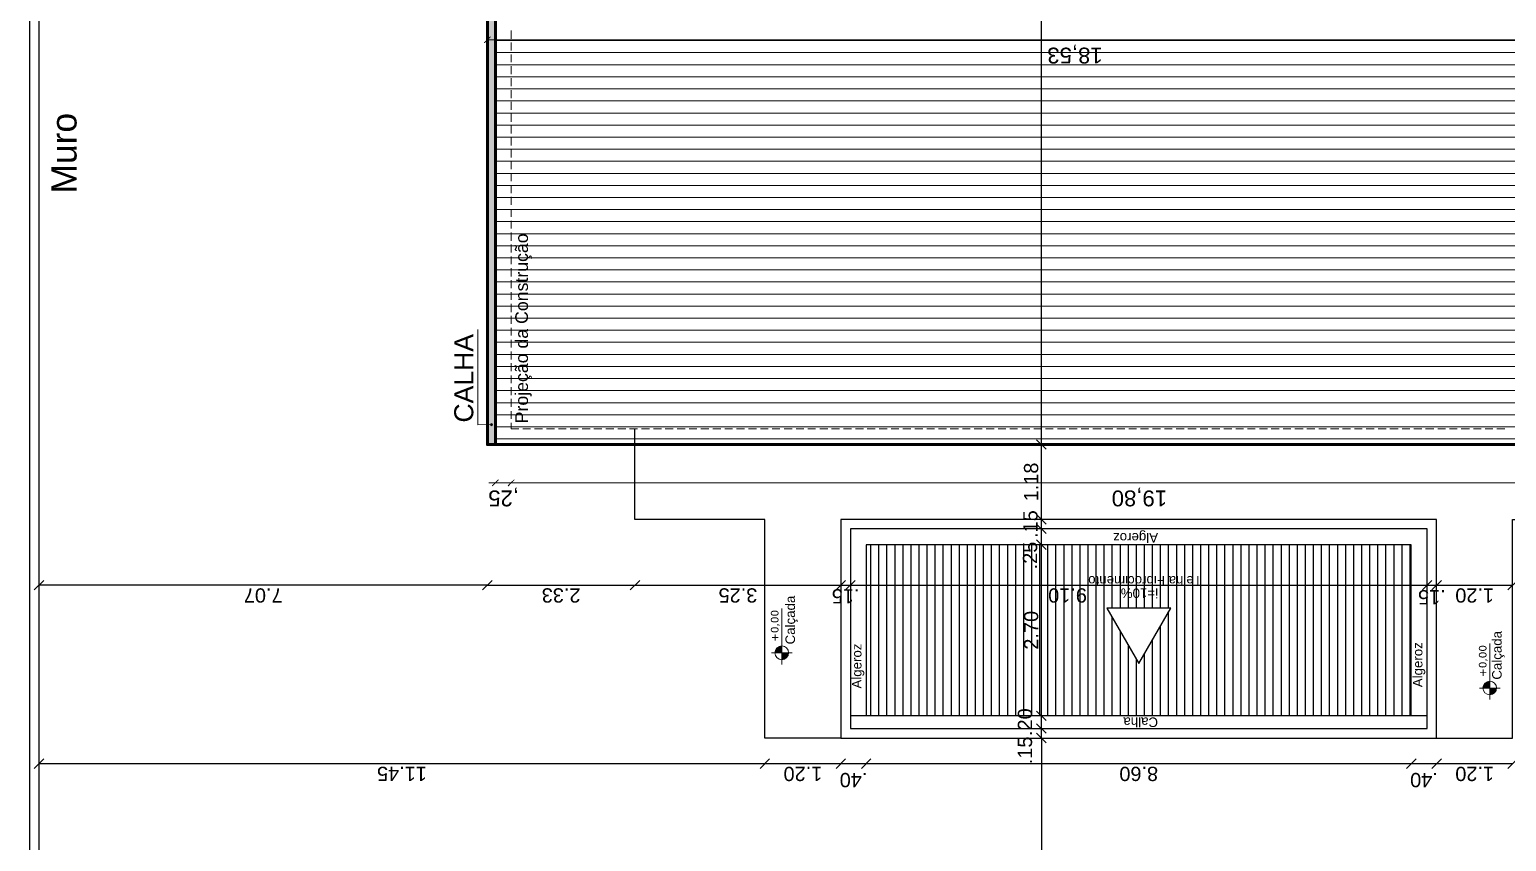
# Model space of a CAD drawing. Extents: x 3377 to 3790, y 1673 to 1846.
# Drawn here: x 3507.81 to 3531.12, y 1797.91 to 1810.72 of the extents above; entities that cross this region are included whole.
import ezdxf

# ---------------------------------------------------------------- set-up
doc = ezdxf.new("R2010")
doc.units = 0
doc.header["$LTSCALE"] = 2
doc.header["$PDMODE"] = 32
doc.layers.add('. TEXTO', color=7, linetype='Continuous', lineweight=0)
for name, color, linetype in [('A-PARED', 4, 'Continuous'), ('F-VT-GREIDE', 6, 'Continuous'), ('LCL - COTAS', 30, 'Continuous'), ('PDF11_Text', 7, 'Continuous'), ('PDF11_Texto', 7, 'Continuous'), ('PDF5_0', 7, 'Continuous'), ('PDF5_13-CORTE', 7, 'Continuous'), ('PDF5_A-PROJEÇÃO', 7, 'Continuous'), ('PDF5_COTAS', 7, 'Continuous'), ('PDF5_Text', 7, 'Continuous'), ('PDF6_I-DETALHES', 7, 'Continuous'), ('PDF6_Text', 7, 'Continuous'), ('PROIEZIONI_finissime', 251, 'Continuous')]:
    doc.layers.add(name, color=color, linetype=linetype)
doc.layers.add('PDF5_19-COBERTA', color=7, linetype='Continuous', true_color=0xb8b8b8)
doc.styles.add('75_R80', font='arial.ttf', dxfattribs={"height": 0.15})
doc.styles.add('Annotative', font='arial.ttf')
doc.styles.add('PDF Arial', font='arial.ttf')
doc.styles.add('PDF Verdana', font='verdana.ttf')
doc.styles.add('ROMANS', font='arial.ttf')
doc.dimstyles.new('1-150', dxfattribs={"dimscale": 1.5, "dimtxt": 0.15, "dimasz": 0.1, "dimexe": 0.05, "dimexo": 0.1, "dimgap": 0.03, "dimtad": 1, "dimzin": 5, "dimdsep": 46, "dimtxsty": 'ROMANS', "dimblk": 'OBLIQUE', "dimcen": 0, "dimse1": 1, "dimse2": 1, "dimclrd": 256, "dimclre": 256, "dimclrt": 2, "dimadec": 0, "dimazin": 0, "dimtfac": 1, "dimtofl": 0, "dimtmove": 2, "dimatfit": 3, "dimldrblk": 'OBLIQUE', "dimfxl": 0.04, "dimtolj": 1, "dimtzin": 1, "dimarcsym": 0})

# ---------------------------------------------------------------- blocks, each defined once
blk = doc.blocks.new('A$Cd4cf1590')
at = {"layer": 'PDF6_I-DETALHES', "lineweight": 0}
blk.add_lwpolyline([(0.182, 0.326), (0.182, 0)], dxfattribs=at)
blk.add_lwpolyline([(0.885, 0.161), (0, 0.161)], close=True, dxfattribs=at)
blk.add_circle((0.184, 0.163), 0.108, dxfattribs=at)
at = {"layer": 'PDF6_I-DETALHES', "transparency": 33554559}
for points in [[(0.182, 0.271), (0.203, 0.267), (0.182, 0.267)], [(0.203, 0.267), (0.182, 0.267), (0.224, 0.262)], [(0.182, 0.267), (0.224, 0.262), (0.182, 0.262)], [(0.224, 0.262), (0.182, 0.262), (0.241, 0.254)], [(0.182, 0.262), (0.241, 0.254), (0.182, 0.254)], [(0.241, 0.254), (0.182, 0.254), (0.258, 0.237)], [(0.182, 0.254), (0.258, 0.237), (0.182, 0.237)], [(0.258, 0.237), (0.182, 0.237), (0.271, 0.224)], [(0.182, 0.237), (0.271, 0.224), (0.182, 0.224)], [(0.182, 0.161), (0.076, 0.161), (0.182, 0.144)], [(0.076, 0.161), (0.182, 0.144), (0.076, 0.144)], [(0.182, 0.144), (0.076, 0.144), (0.182, 0.127)], [(0.076, 0.144), (0.182, 0.127), (0.08, 0.127)], [(0.182, 0.127), (0.08, 0.127), (0.182, 0.11)], [(0.08, 0.127), (0.182, 0.11), (0.089, 0.11)], [(0.182, 0.11), (0.089, 0.11), (0.182, 0.093)], [(0.089, 0.11), (0.182, 0.093), (0.102, 0.093)], [(0.182, 0.093), (0.102, 0.093), (0.182, 0.08)], [(0.102, 0.093), (0.182, 0.08), (0.114, 0.08)], [(0.182, 0.08), (0.114, 0.08), (0.182, 0.068)], [(0.114, 0.08), (0.182, 0.068), (0.131, 0.068)], [(0.182, 0.068), (0.131, 0.068), (0.182, 0.059)], [(0.131, 0.068), (0.182, 0.059), (0.148, 0.059)], [(0.182, 0.055), (0.165, 0.055), (0.148, 0.059)], [(0.148, 0.059), (0.182, 0.059), (0.182, 0.055)], [(0.182, 0.055), (0.182, 0.055), (0.165, 0.055)], [(0.271, 0.224), (0.182, 0.224), (0.284, 0.203)], [(0.182, 0.224), (0.284, 0.203), (0.182, 0.203)], [(0.284, 0.203), (0.182, 0.203), (0.288, 0.182)], [(0.182, 0.203), (0.288, 0.182), (0.182, 0.182)], [(0.288, 0.182), (0.182, 0.182), (0.292, 0.161)], [(0.182, 0.182), (0.292, 0.161), (0.182, 0.161)]]:
    blk.add_solid(points, dxfattribs=at)
blk = doc.blocks.new('_Oblique')
at = {"color": 0, "linetype": 'ByBlock', "lineweight": -2}
blk.add_line((-0.5, -0.5), (0.5, 0.5), dxfattribs=at)
blk = doc.blocks.new('*D935')
at = {"layer": 'Defpoints', "color": 0, "transparency": 16777216}
for p in [(3387.943, 1705.473), (3385.724, 1703.144), (3387.943, 1703.144)]:
    blk.add_point(p, dxfattribs=at)
at = {"layer": 'LCL - COTAS', "lineweight": -2, "transparency": 16777216}
blk.add_line((3385.724, 1705.473), (3385.724, 1703.144), dxfattribs=at)
at = {"layer": 'LCL - COTAS', "lineweight": -2, "transparency": 16777216, "xscale": 0.15, "yscale": 0.15, "zscale": 0.15}
for p, rotation in [((3385.724, 1705.473), 90), ((3385.724, 1703.144), 270)]:
    blk.add_blockref('_Oblique', p, dxfattribs=dict(at, rotation=rotation))
at = {"layer": 'LCL - COTAS', "color": 2, "transparency": 16777216, "insert": (3385.564, 1704.309), "char_height": 0.225, "attachment_point": 5, "rotation": 90, "style": 'Annotative'}
blk.add_mtext('\\A1;2.33', dxfattribs=at)
blk = doc.blocks.new('*D936')
at = {"layer": 'Defpoints', "color": 0, "transparency": 16777216}
for p in [(3387.943, 1703.144), (3385.724, 1699.895), (3385.724, 1699.895)]:
    blk.add_point(p, dxfattribs=at)
at = {"layer": 'LCL - COTAS', "lineweight": -2, "transparency": 16777216}
blk.add_line((3385.724, 1703.144), (3385.724, 1699.895), dxfattribs=at)
at = {"layer": 'LCL - COTAS', "lineweight": -2, "transparency": 16777216, "xscale": 0.15, "yscale": 0.15, "zscale": 0.15}
for p, rotation in [((3385.724, 1703.144), 90), ((3385.724, 1699.895), 270)]:
    blk.add_blockref('_Oblique', p, dxfattribs=dict(at, rotation=rotation))
at = {"layer": 'LCL - COTAS', "color": 2, "transparency": 16777216, "insert": (3385.564, 1701.519), "char_height": 0.225, "attachment_point": 5, "rotation": 90, "style": 'Annotative'}
blk.add_mtext('\\A1;3.25', dxfattribs=at)
blk = doc.blocks.new('*D937')
at = {"layer": 'Defpoints', "color": 0, "transparency": 16777216}
for p in [(3385.724, 1699.895), (3385.724, 1699.745), (3385.724, 1699.745)]:
    blk.add_point(p, dxfattribs=at)
at = {"layer": 'LCL - COTAS', "lineweight": -2, "transparency": 16777216}
blk.add_line((3385.724, 1699.895), (3385.724, 1699.745), dxfattribs=at)
at = {"layer": 'LCL - COTAS', "lineweight": -2, "transparency": 16777216, "xscale": 0.15, "yscale": 0.15, "zscale": 0.15}
for p, rotation in [((3385.724, 1699.895), 90), ((3385.724, 1699.745), 270)]:
    blk.add_blockref('_Oblique', p, dxfattribs=dict(at, rotation=rotation))
at = {"layer": 'LCL - COTAS', "color": 2, "transparency": 16777216, "insert": (3385.55, 1699.82), "char_height": 0.225, "attachment_point": 5, "rotation": 90, "style": 'Annotative'}
blk.add_mtext('\\A1;.15', dxfattribs=at)
blk = doc.blocks.new('*D938')
at = {"layer": 'Defpoints', "color": 0, "transparency": 16777216}
for p in [(3385.724, 1699.745), (3385.724, 1690.645), (3385.724, 1690.645)]:
    blk.add_point(p, dxfattribs=at)
at = {"layer": 'LCL - COTAS', "lineweight": -2, "transparency": 16777216}
blk.add_line((3385.724, 1699.745), (3385.724, 1690.645), dxfattribs=at)
at = {"layer": 'LCL - COTAS', "lineweight": -2, "transparency": 16777216, "xscale": 0.15, "yscale": 0.15, "zscale": 0.15}
for p, rotation in [((3385.724, 1699.745), 90), ((3385.724, 1690.645), 270)]:
    blk.add_blockref('_Oblique', p, dxfattribs=dict(at, rotation=rotation))
at = {"layer": 'LCL - COTAS', "color": 2, "transparency": 16777216, "insert": (3385.564, 1696.318), "char_height": 0.225, "attachment_point": 5, "rotation": 90, "style": 'Annotative'}
blk.add_mtext('\\A1;9.10', dxfattribs=at)
blk = doc.blocks.new('*D939')
at = {"layer": 'Defpoints', "color": 0, "transparency": 16777216}
for p in [(3385.724, 1690.645), (3385.724, 1690.495), (3385.724, 1690.495)]:
    blk.add_point(p, dxfattribs=at)
at = {"layer": 'LCL - COTAS', "lineweight": -2, "transparency": 16777216}
blk.add_line((3385.724, 1690.645), (3385.724, 1690.495), dxfattribs=at)
at = {"layer": 'LCL - COTAS', "lineweight": -2, "transparency": 16777216, "xscale": 0.15, "yscale": 0.15, "zscale": 0.15}
for p, rotation in [((3385.724, 1690.645), 90), ((3385.724, 1690.495), 270)]:
    blk.add_blockref('_Oblique', p, dxfattribs=dict(at, rotation=rotation))
at = {"layer": 'LCL - COTAS', "color": 2, "transparency": 16777216, "insert": (3385.535, 1690.57), "char_height": 0.225, "attachment_point": 5, "rotation": 90, "style": 'Annotative'}
blk.add_mtext('\\A1;.15', dxfattribs=at)
blk = doc.blocks.new('*D940')
at = {"layer": 'Defpoints', "color": 0, "transparency": 16777216}
for p in [(3385.724, 1690.495), (3385.724, 1689.294), (3385.724, 1689.294)]:
    blk.add_point(p, dxfattribs=at)
at = {"layer": 'LCL - COTAS', "lineweight": -2, "transparency": 16777216}
blk.add_line((3385.724, 1690.495), (3385.724, 1689.294), dxfattribs=at)
at = {"layer": 'LCL - COTAS', "lineweight": -2, "transparency": 16777216, "xscale": 0.15, "yscale": 0.15, "zscale": 0.15}
for p, rotation in [((3385.724, 1690.495), 90), ((3385.724, 1689.294), 270)]:
    blk.add_blockref('_Oblique', p, dxfattribs=dict(at, rotation=rotation))
at = {"layer": 'LCL - COTAS', "color": 2, "transparency": 16777216, "insert": (3385.564, 1689.894), "char_height": 0.225, "attachment_point": 5, "rotation": 90, "style": 'Annotative'}
blk.add_mtext('\\A1;1.20', dxfattribs=at)
blk = doc.blocks.new('*D942')
at = {"layer": 'Defpoints', "color": 0, "transparency": 16777216}
for p in [(3382.908, 1690.494), (3383.313, 1690.494), (3383.313, 1689.294)]:
    blk.add_point(p, dxfattribs=at)
at = {"layer": 'LCL - COTAS', "lineweight": -2, "transparency": 16777216}
blk.add_line((3382.908, 1689.294), (3382.908, 1690.494), dxfattribs=at)
at = {"layer": 'LCL - COTAS', "lineweight": -2, "transparency": 16777216, "xscale": 0.15, "yscale": 0.15, "zscale": 0.15}
for p, rotation in [((3382.908, 1690.494), 90), ((3382.908, 1689.294), 270)]:
    blk.add_blockref('_Oblique', p, dxfattribs=dict(at, rotation=rotation))
at = {"layer": 'LCL - COTAS', "color": 2, "transparency": 16777216, "insert": (3382.748, 1689.894), "char_height": 0.225, "attachment_point": 5, "rotation": 90, "style": 'Annotative'}
blk.add_mtext('\\A1;1.20', dxfattribs=at)
blk = doc.blocks.new('*D943')
at = {"layer": 'Defpoints', "color": 0, "transparency": 16777216}
for p in [(3382.908, 1690.895), (3383.663, 1690.895), (3383.313, 1690.494)]:
    blk.add_point(p, dxfattribs=at)
at = {"layer": 'LCL - COTAS', "lineweight": -2, "transparency": 16777216}
blk.add_line((3382.908, 1690.494), (3382.908, 1690.895), dxfattribs=at)
at = {"layer": 'LCL - COTAS', "lineweight": -2, "transparency": 16777216, "xscale": 0.15, "yscale": 0.15, "zscale": 0.15}
for p, rotation in [((3382.908, 1690.895), 90), ((3382.908, 1690.494), 270)]:
    blk.add_blockref('_Oblique', p, dxfattribs=dict(at, rotation=rotation))
at = {"layer": 'LCL - COTAS', "color": 2, "transparency": 16777216, "insert": (3382.651, 1690.694), "char_height": 0.225, "attachment_point": 5, "rotation": 90, "style": 'Annotative'}
blk.add_mtext('\\A1;.40', dxfattribs=at)
blk = doc.blocks.new('*D944')
at = {"layer": 'Defpoints', "color": 0, "transparency": 16777216}
for p in [(3382.908, 1699.495), (3383.663, 1699.495), (3383.663, 1690.895)]:
    blk.add_point(p, dxfattribs=at)
at = {"layer": 'LCL - COTAS', "lineweight": -2, "transparency": 16777216}
blk.add_line((3382.908, 1690.895), (3382.908, 1699.495), dxfattribs=at)
at = {"layer": 'LCL - COTAS', "lineweight": -2, "transparency": 16777216, "xscale": 0.15, "yscale": 0.15, "zscale": 0.15}
for p, rotation in [((3382.908, 1699.495), 90), ((3382.908, 1690.895), 270)]:
    blk.add_blockref('_Oblique', p, dxfattribs=dict(at, rotation=rotation))
at = {"layer": 'LCL - COTAS', "color": 2, "transparency": 16777216, "insert": (3382.748, 1695.195), "char_height": 0.225, "attachment_point": 5, "rotation": 90, "style": 'Annotative'}
blk.add_mtext('\\A1;8.60', dxfattribs=at)
blk = doc.blocks.new('*D945')
at = {"layer": 'Defpoints', "color": 0, "transparency": 16777216}
for p in [(3382.908, 1699.895), (3383.671, 1699.895), (3383.663, 1699.495)]:
    blk.add_point(p, dxfattribs=at)
at = {"layer": 'LCL - COTAS', "lineweight": -2, "transparency": 16777216}
blk.add_line((3382.908, 1699.495), (3382.908, 1699.895), dxfattribs=at)
at = {"layer": 'LCL - COTAS', "lineweight": -2, "transparency": 16777216, "xscale": 0.15, "yscale": 0.15, "zscale": 0.15}
for p, rotation in [((3382.908, 1699.895), 90), ((3382.908, 1699.495), 270)]:
    blk.add_blockref('_Oblique', p, dxfattribs=dict(at, rotation=rotation))
at = {"layer": 'LCL - COTAS', "color": 2, "transparency": 16777216, "insert": (3382.651, 1699.695), "char_height": 0.225, "attachment_point": 5, "rotation": 90, "style": 'Annotative'}
blk.add_mtext('\\A1;.40', dxfattribs=at)
blk = doc.blocks.new('*D946')
at = {"layer": 'Defpoints', "color": 0, "transparency": 16777216}
for p in [(3382.908, 1701.094), (3383.313, 1701.094), (3383.671, 1699.895)]:
    blk.add_point(p, dxfattribs=at)
at = {"layer": 'LCL - COTAS', "lineweight": -2, "transparency": 16777216}
blk.add_line((3382.908, 1699.895), (3382.908, 1701.094), dxfattribs=at)
at = {"layer": 'LCL - COTAS', "lineweight": -2, "transparency": 16777216, "xscale": 0.15, "yscale": 0.15, "zscale": 0.15}
for p, rotation in [((3382.908, 1701.094), 90), ((3382.908, 1699.895), 270)]:
    blk.add_blockref('_Oblique', p, dxfattribs=dict(at, rotation=rotation))
at = {"layer": 'LCL - COTAS', "color": 2, "transparency": 16777216, "insert": (3382.748, 1700.494), "char_height": 0.225, "attachment_point": 5, "rotation": 90, "style": 'Annotative'}
blk.add_mtext('\\A1;1.20', dxfattribs=at)
blk = doc.blocks.new('*D948')
at = {"layer": 'Defpoints', "color": 0, "transparency": 16777216}
for p in [(3383.463, 1696.732), (3383.313, 1695.195), (3383.463, 1695.195)]:
    blk.add_point(p, dxfattribs=at)
at = {"layer": 'LCL - COTAS', "lineweight": -2, "transparency": 16777216}
blk.add_line((3383.313, 1696.732), (3383.463, 1696.732), dxfattribs=at)
at = {"layer": 'LCL - COTAS', "lineweight": -2, "transparency": 16777216, "xscale": 0.15, "yscale": 0.15, "zscale": 0.15, "rotation": 180}
blk.add_blockref('_Oblique', (3383.313, 1696.732), dxfattribs=at)
at = {"layer": 'LCL - COTAS', "lineweight": -2, "transparency": 16777216, "xscale": 0.15, "yscale": 0.15, "zscale": 0.15}
blk.add_blockref('_Oblique', (3383.463, 1696.732), dxfattribs=at)
at = {"layer": 'LCL - COTAS', "color": 2, "transparency": 16777216, "insert": (3383.117, 1696.989), "char_height": 0.225, "attachment_point": 5, "style": 'Annotative'}
blk.add_mtext('\\A1;.15', dxfattribs=at)
blk = doc.blocks.new('*D949')
at = {"layer": 'Defpoints', "color": 0, "transparency": 16777216}
for p in [(3383.663, 1696.732), (3383.663, 1696.732), (3383.463, 1695.195)]:
    blk.add_point(p, dxfattribs=at)
at = {"layer": 'LCL - COTAS', "lineweight": -2, "transparency": 16777216}
blk.add_line((3383.463, 1696.732), (3383.663, 1696.732), dxfattribs=at)
at = {"layer": 'LCL - COTAS', "lineweight": -2, "transparency": 16777216, "xscale": 0.15, "yscale": 0.15, "zscale": 0.15, "rotation": 180}
blk.add_blockref('_Oblique', (3383.463, 1696.732), dxfattribs=at)
at = {"layer": 'LCL - COTAS', "lineweight": -2, "transparency": 16777216, "xscale": 0.15, "yscale": 0.15, "zscale": 0.15}
blk.add_blockref('_Oblique', (3383.663, 1696.732), dxfattribs=at)
at = {"layer": 'LCL - COTAS', "color": 2, "transparency": 16777216, "insert": (3383.563, 1696.989), "char_height": 0.225, "attachment_point": 5, "style": 'Annotative'}
blk.add_mtext('\\A1;.20', dxfattribs=at)
blk = doc.blocks.new('*D950')
at = {"layer": 'Defpoints', "color": 0, "transparency": 16777216}
for p in [(3383.663, 1696.732), (3386.363, 1696.732), (3386.363, 1696.732)]:
    blk.add_point(p, dxfattribs=at)
at = {"layer": 'LCL - COTAS', "lineweight": -2, "transparency": 16777216}
blk.add_line((3383.663, 1696.732), (3386.363, 1696.732), dxfattribs=at)
at = {"layer": 'LCL - COTAS', "lineweight": -2, "transparency": 16777216, "xscale": 0.15, "yscale": 0.15, "zscale": 0.15, "rotation": 180}
blk.add_blockref('_Oblique', (3383.663, 1696.732), dxfattribs=at)
at = {"layer": 'LCL - COTAS', "lineweight": -2, "transparency": 16777216, "xscale": 0.15, "yscale": 0.15, "zscale": 0.15}
blk.add_blockref('_Oblique', (3386.363, 1696.732), dxfattribs=at)
at = {"layer": 'LCL - COTAS', "color": 2, "transparency": 16777216, "insert": (3385.013, 1696.892), "char_height": 0.225, "attachment_point": 5, "style": 'Annotative'}
blk.add_mtext('\\A1;2.70', dxfattribs=at)
blk = doc.blocks.new('*D951')
at = {"layer": 'Defpoints', "color": 0, "transparency": 16777216}
for p in [(3386.363, 1696.732), (3386.613, 1696.732), (3386.613, 1696.732)]:
    blk.add_point(p, dxfattribs=at)
at = {"layer": 'LCL - COTAS', "lineweight": -2, "transparency": 16777216}
blk.add_line((3386.363, 1696.732), (3386.613, 1696.732), dxfattribs=at)
at = {"layer": 'LCL - COTAS', "lineweight": -2, "transparency": 16777216, "xscale": 0.15, "yscale": 0.15, "zscale": 0.15, "rotation": 180}
blk.add_blockref('_Oblique', (3386.363, 1696.732), dxfattribs=at)
at = {"layer": 'LCL - COTAS', "lineweight": -2, "transparency": 16777216, "xscale": 0.15, "yscale": 0.15, "zscale": 0.15}
blk.add_blockref('_Oblique', (3386.613, 1696.732), dxfattribs=at)
at = {"layer": 'LCL - COTAS', "color": 2, "transparency": 16777216, "insert": (3386.192, 1696.909), "char_height": 0.225, "attachment_point": 5, "style": 'Annotative'}
blk.add_mtext('\\A1;.25', dxfattribs=at)
blk = doc.blocks.new('*D952')
at = {"layer": 'Defpoints', "color": 0, "transparency": 16777216}
for p in [(3386.613, 1696.732), (3386.763, 1696.732), (3386.763, 1696.732)]:
    blk.add_point(p, dxfattribs=at)
at = {"layer": 'LCL - COTAS', "lineweight": -2, "transparency": 16777216}
blk.add_line((3386.613, 1696.732), (3386.763, 1696.732), dxfattribs=at)
at = {"layer": 'LCL - COTAS', "lineweight": -2, "transparency": 16777216, "xscale": 0.15, "yscale": 0.15, "zscale": 0.15, "rotation": 180}
blk.add_blockref('_Oblique', (3386.613, 1696.732), dxfattribs=at)
at = {"layer": 'LCL - COTAS', "lineweight": -2, "transparency": 16777216, "xscale": 0.15, "yscale": 0.15, "zscale": 0.15}
blk.add_blockref('_Oblique', (3386.763, 1696.732), dxfattribs=at)
at = {"layer": 'LCL - COTAS', "color": 2, "transparency": 16777216, "insert": (3386.688, 1696.903), "char_height": 0.225, "attachment_point": 5, "style": 'Annotative'}
blk.add_mtext('\\A1;.15', dxfattribs=at)
blk = doc.blocks.new('*D953')
at = {"layer": 'Defpoints', "color": 0, "transparency": 16777216}
for p in [(3386.763, 1696.732), (3387.943, 1696.732), (3387.943, 1696.732)]:
    blk.add_point(p, dxfattribs=at)
at = {"layer": 'LCL - COTAS', "lineweight": -2, "transparency": 16777216}
blk.add_line((3386.763, 1696.732), (3387.943, 1696.732), dxfattribs=at)
at = {"layer": 'LCL - COTAS', "lineweight": -2, "transparency": 16777216, "xscale": 0.15, "yscale": 0.15, "zscale": 0.15, "rotation": 180}
blk.add_blockref('_Oblique', (3386.763, 1696.732), dxfattribs=at)
at = {"layer": 'LCL - COTAS', "lineweight": -2, "transparency": 16777216, "xscale": 0.15, "yscale": 0.15, "zscale": 0.15}
blk.add_blockref('_Oblique', (3387.943, 1696.732), dxfattribs=at)
at = {"layer": 'LCL - COTAS', "color": 2, "transparency": 16777216, "insert": (3387.353, 1696.892), "char_height": 0.225, "attachment_point": 5, "style": 'Annotative'}
blk.add_mtext('\\A1;1.18', dxfattribs=at)
blk = doc.blocks.new('*D954')
at = {"layer": 'Defpoints', "color": 0, "transparency": 16777216}
for p in [(3387.943, 1696.732), (3415.691, 1696.732), (3415.691, 1696.732)]:
    blk.add_point(p, dxfattribs=at)
at = {"layer": 'LCL - COTAS', "lineweight": -2, "transparency": 16777216}
blk.add_line((3387.943, 1696.732), (3415.691, 1696.732), dxfattribs=at)
at = {"layer": 'LCL - COTAS', "lineweight": -2, "transparency": 16777216, "xscale": 0.15, "yscale": 0.15, "zscale": 0.15, "rotation": 180}
blk.add_blockref('_Oblique', (3387.943, 1696.732), dxfattribs=at)
at = {"layer": 'LCL - COTAS', "lineweight": -2, "transparency": 16777216, "xscale": 0.15, "yscale": 0.15, "zscale": 0.15}
blk.add_blockref('_Oblique', (3415.691, 1696.732), dxfattribs=at)
at = {"layer": 'LCL - COTAS', "color": 2, "transparency": 16777216, "insert": (3401.817, 1696.892), "char_height": 0.225, "attachment_point": 5, "style": 'Annotative'}
blk.add_mtext('\\A1;27.75', dxfattribs=at)
blk = doc.blocks.new('*D963')
at = {"layer": 'Defpoints', "color": 0, "transparency": 16777216}
for p in [(3369.652, 1697.587), (3369.652, 1696.732), (3383.313, 1695.195)]:
    blk.add_point(p, dxfattribs=at)
at = {"layer": 'LCL - COTAS', "lineweight": -2, "transparency": 16777216}
blk.add_line((3383.313, 1696.732), (3369.652, 1696.732), dxfattribs=at)
at = {"layer": 'LCL - COTAS', "lineweight": -2, "transparency": 16777216, "xscale": 0.15, "yscale": 0.15, "zscale": 0.15, "rotation": 180}
blk.add_blockref('_Oblique', (3369.652, 1696.732), dxfattribs=at)
at = {"layer": 'LCL - COTAS', "lineweight": -2, "transparency": 16777216, "xscale": 0.15, "yscale": 0.15, "zscale": 0.15}
blk.add_blockref('_Oblique', (3383.313, 1696.732), dxfattribs=at)
at = {"layer": 'LCL - COTAS', "color": 2, "transparency": 16777216, "insert": (3376.482, 1696.892), "char_height": 0.225, "attachment_point": 5, "style": 'Annotative'}
blk.add_mtext('\\A1;13.66', dxfattribs=at)
blk = doc.blocks.new('*D965')
at = {"layer": 'Defpoints', "color": 0, "transparency": 16777216}
for p in [(3385.724, 1712.547), (3385.976, 1712.547), (3387.943, 1705.473)]:
    blk.add_point(p, dxfattribs=at)
at = {"layer": 'LCL - COTAS', "lineweight": -2, "transparency": 16777216}
blk.add_line((3385.724, 1705.473), (3385.724, 1712.547), dxfattribs=at)
at = {"layer": 'LCL - COTAS', "lineweight": -2, "transparency": 16777216, "xscale": 0.15, "yscale": 0.15, "zscale": 0.15}
for p, rotation in [((3385.724, 1712.547), 90), ((3385.724, 1705.473), 270)]:
    blk.add_blockref('_Oblique', p, dxfattribs=dict(at, rotation=rotation))
at = {"layer": 'LCL - COTAS', "color": 2, "transparency": 16777216, "insert": (3385.564, 1709.01), "char_height": 0.225, "attachment_point": 5, "rotation": 90, "style": 'Annotative'}
blk.add_mtext('\\A1;7.07', dxfattribs=at)
blk = doc.blocks.new('*D966')
at = {"layer": 'Defpoints', "color": 0, "transparency": 16777216}
for p in [(3382.908, 1712.547), (3382.911, 1712.547), (3383.313, 1701.094)]:
    blk.add_point(p, dxfattribs=at)
at = {"layer": 'LCL - COTAS', "lineweight": -2, "transparency": 16777216}
blk.add_line((3382.908, 1701.094), (3382.908, 1712.547), dxfattribs=at)
at = {"layer": 'LCL - COTAS', "lineweight": -2, "transparency": 16777216, "xscale": 0.15, "yscale": 0.15, "zscale": 0.15}
for p, rotation in [((3382.908, 1712.547), 90), ((3382.908, 1701.094), 270)]:
    blk.add_blockref('_Oblique', p, dxfattribs=dict(at, rotation=rotation))
at = {"layer": 'LCL - COTAS', "color": 2, "transparency": 16777216, "insert": (3382.748, 1706.821), "char_height": 0.225, "attachment_point": 5, "rotation": 90, "style": 'Annotative'}
blk.add_mtext('\\A1;11.45', dxfattribs=at)
blk = doc.blocks.new('A$C477fa223')
at = {"true_color": 0x00adad}
h = blk.add_hatch(color=134, dxfattribs=at)
h.dxf.hatch_style = 1
h.paths.add_polyline_path([(46.189, 29.569), (18.441, 29.569), (18.441, 29.442), (46.189, 29.442)])
at = {"layer": 'A-PARED'}
h = blk.add_hatch(dxfattribs=at)
h.set_pattern_fill('LINE', color=8, scale=0.04, angle=180, double=1)
h.set_pattern_definition([(180, (16.86124, 19.29107), (-4e-17, -0.127), [])])
h.paths.add_polyline_path([(16.861, 23.591), (14.161, 23.591), (14.161, 14.991), (16.861, 14.991)])
h.paths.add_polyline_path([(15.861, 19.795), (15.861, 18.787), (14.988, 19.291)], flags=16)
at = {"color": 1}
blk.add_line((14.161, 14.991), (14.161, 23.591), dxfattribs=at)
for points in [[(18.441, 29.442), (18.441, 29.569), (46.189, 29.569), (46.189, 29.442), (18.441, 29.442)], [(13.811, 23.991), (13.811, 25.191), (17.261, 25.191), (17.261, 27.241), (18.691, 27.241)], [(13.811, 14.591), (13.811, 13.391), (17.261, 13.391), (17.261, 11.341), (18.691, 11.341)]]:
    blk.add_lwpolyline(points)
blk.add_lwpolyline([(14.988, 19.291), (15.861, 18.787), (15.861, 19.795)], close=True, dxfattribs=at)
at = {"layer": 'A-PARED'}
for points in [[(17.261, 14.591), (17.261, 23.991), (13.811, 23.991), (13.811, 14.591)], [(17.111, 14.741), (17.111, 23.841), (13.961, 23.841), (13.961, 14.741)]]:
    blk.add_lwpolyline(points, close=True, dxfattribs=at)
at = {"layer": 'A-PARED', "color": 2}
blk.add_lwpolyline([(14.161, 14.741), (14.161, 14.991), (16.861, 14.991), (16.861, 23.591), (14.161, 23.591), (14.161, 23.841)], dxfattribs=at)
at = {"layer": 'F-VT-GREIDE'}
blk.add_lwpolyline([(34.541, 0.793), (60, 0.793), (60, 36.793), (0, 36.793), (0, 0.793), (30.541, 0.793), (30.541, 0.943), (0.15, 0.943), (0.15, 36.643), (59.85, 36.643), (59.85, 0.943), (34.541, 0.943)], close=True, dxfattribs=at)
at = {"layer": 'PDF11_Texto', "lineweight": 0}
blk.add_lwpolyline([(18.755, 29.503), (18.754, 29.72), (20.254, 29.72)], dxfattribs=at)
blk.add_circle((18.755, 29.503), 0.0164, dxfattribs=at)
at = {"layer": 'PDF11_Texto', "transparency": 33554559}
for points in [[(18.739, 29.504), (18.77, 29.503), (18.738, 29.503)], [(18.77, 29.503), (18.738, 29.503), (18.77, 29.502)], [(18.738, 29.503), (18.77, 29.502), (18.738, 29.502)], [(18.77, 29.502), (18.738, 29.502), (18.77, 29.5)], [(18.738, 29.502), (18.77, 29.5), (18.738, 29.5)], [(18.77, 29.5), (18.738, 29.5), (18.77, 29.499)], [(18.738, 29.5), (18.77, 29.499), (18.739, 29.499)], [(18.74, 29.509), (18.769, 29.507), (18.739, 29.507)], [(18.769, 29.507), (18.739, 29.507), (18.77, 29.506)], [(18.739, 29.507), (18.77, 29.506), (18.739, 29.506)], [(18.77, 29.506), (18.739, 29.506), (18.77, 29.504)], [(18.739, 29.506), (18.77, 29.504), (18.739, 29.504)], [(18.77, 29.504), (18.739, 29.504), (18.77, 29.503)], [(18.77, 29.499), (18.739, 29.499), (18.77, 29.497)], [(18.739, 29.499), (18.77, 29.497), (18.739, 29.497)], [(18.77, 29.497), (18.739, 29.497), (18.769, 29.496)], [(18.739, 29.497), (18.769, 29.496), (18.739, 29.496)], [(18.769, 29.496), (18.739, 29.496), (18.769, 29.495)], [(18.739, 29.496), (18.769, 29.495), (18.74, 29.495)], [(18.741, 29.51), (18.769, 29.509), (18.74, 29.509)], [(18.769, 29.509), (18.74, 29.509), (18.769, 29.507)], [(18.769, 29.495), (18.74, 29.495), (18.768, 29.494)], [(18.74, 29.495), (18.768, 29.494), (18.741, 29.494)], [(18.742, 29.512), (18.768, 29.51), (18.741, 29.51)], [(18.768, 29.51), (18.741, 29.51), (18.769, 29.509)], [(18.768, 29.494), (18.741, 29.494), (18.767, 29.491)], [(18.741, 29.494), (18.767, 29.491), (18.742, 29.491)], [(18.744, 29.514), (18.766, 29.513), (18.742, 29.513)], [(18.766, 29.513), (18.742, 29.513), (18.767, 29.512)], [(18.742, 29.513), (18.767, 29.512), (18.742, 29.512)], [(18.767, 29.512), (18.742, 29.512), (18.768, 29.51)], [(18.767, 29.491), (18.742, 29.491), (18.766, 29.49)], [(18.742, 29.491), (18.766, 29.49), (18.742, 29.49)], [(18.766, 29.49), (18.742, 29.49), (18.765, 29.489)], [(18.742, 29.49), (18.765, 29.489), (18.744, 29.489)], [(18.746, 29.515), (18.765, 29.514), (18.744, 29.514)], [(18.765, 29.514), (18.744, 29.514), (18.766, 29.513)], [(18.765, 29.489), (18.744, 29.489), (18.764, 29.488)], [(18.744, 29.489), (18.764, 29.488), (18.746, 29.488)], [(18.747, 29.516), (18.764, 29.515), (18.746, 29.515)], [(18.764, 29.515), (18.746, 29.515), (18.765, 29.514)], [(18.764, 29.488), (18.746, 29.488), (18.762, 29.488)], [(18.746, 29.488), (18.762, 29.488), (18.747, 29.488)], [(18.748, 29.516), (18.762, 29.516), (18.747, 29.516)], [(18.762, 29.516), (18.747, 29.516), (18.764, 29.515)], [(18.762, 29.488), (18.747, 29.488), (18.76, 29.487)], [(18.747, 29.488), (18.76, 29.487), (18.748, 29.487)], [(18.75, 29.517), (18.76, 29.516), (18.748, 29.516)], [(18.76, 29.516), (18.748, 29.516), (18.762, 29.516)], [(18.76, 29.487), (18.748, 29.487), (18.759, 29.486)], [(18.748, 29.487), (18.759, 29.486), (18.75, 29.486)], [(18.751, 29.517), (18.759, 29.517), (18.75, 29.517)], [(18.759, 29.517), (18.75, 29.517), (18.76, 29.516)], [(18.759, 29.486), (18.75, 29.486), (18.758, 29.486)], [(18.75, 29.486), (18.758, 29.486), (18.751, 29.486)], [(18.753, 29.517), (18.758, 29.517), (18.751, 29.517)], [(18.758, 29.517), (18.751, 29.517), (18.759, 29.517)], [(18.751, 29.486), (18.753, 29.486), (18.756, 29.486)], [(18.751, 29.486), (18.758, 29.486), (18.756, 29.486)], [(18.754, 29.518), (18.756, 29.517), (18.753, 29.517)], [(18.756, 29.517), (18.753, 29.517), (18.758, 29.517)], [(18.753, 29.486), (18.756, 29.486), (18.754, 29.486)]]:
    blk.add_solid(points, dxfattribs=at)
at = {"layer": 'PDF5_0', "transparency": 33554559}
for points in [[(24.883, 29.523), (24.773, 29.612), (24.781, 29.624)], [(24.87, 29.514), (24.883, 29.523), (24.773, 29.612)], [(17.794, 29.497), (17.781, 29.489), (17.891, 29.4)], [(17.781, 29.489), (17.891, 29.4), (17.883, 29.387)], [(17.891, 29.15), (17.781, 29.239), (17.794, 29.248)], [(17.891, 29.15), (17.781, 29.239), (17.794, 29.248)], [(17.883, 29.138), (17.891, 29.15), (17.781, 29.239)], [(17.883, 29.138), (17.891, 29.15), (17.781, 29.239)]]:
    blk.add_solid(points, dxfattribs=at)
at = {"layer": 'PDF5_13-CORTE', "lineweight": 50}
blk.add_lwpolyline([(18.441, 29.442), (18.441, 29.569), (46.189, 29.569), (46.189, 29.442)], dxfattribs=at)
blk.add_lwpolyline([(18.441, 29.442), (46.189, 29.442), (46.189, 9.144), (18.441, 9.144)], close=True, dxfattribs=at)
at = {"layer": 'PDF5_19-COBERTA', "lineweight": 20}
for points in [[(18.53, 29.442), (18.53, 9.144)], [(18.721, 29.442), (18.721, 9.144)], [(18.911, 29.442), (18.911, 9.144)], [(19.101, 29.442), (19.101, 9.144)], [(19.292, 29.442), (19.292, 9.144)], [(19.482, 29.442), (19.482, 9.144)], [(19.673, 29.442), (19.673, 9.144)], [(19.863, 29.442), (19.863, 9.144)], [(20.054, 29.442), (20.054, 9.144)], [(20.244, 29.442), (20.244, 9.144)], [(20.435, 29.442), (20.435, 9.144)], [(20.625, 29.442), (20.625, 9.144)], [(20.816, 29.442), (20.816, 9.144)], [(21.006, 29.442), (21.006, 9.144)], [(21.197, 29.442), (21.197, 9.144)], [(21.387, 29.442), (21.387, 9.144)], [(21.577, 29.442), (21.577, 9.144)], [(21.768, 29.442), (21.768, 9.144)], [(21.958, 29.442), (21.958, 9.144)], [(22.149, 29.442), (22.149, 9.144)], [(22.339, 29.442), (22.339, 9.144)], [(22.53, 29.442), (22.53, 9.144)], [(22.72, 29.442), (22.72, 9.144)], [(22.911, 29.442), (22.911, 9.144)], [(23.101, 29.442), (23.101, 9.144)], [(23.292, 29.442), (23.292, 9.144)], [(23.482, 29.442), (23.482, 9.144)], [(23.672, 29.442), (23.672, 9.144)], [(23.863, 29.442), (23.863, 9.144)], [(24.053, 29.442), (24.053, 9.144)], [(24.244, 29.442), (24.244, 9.144)], [(24.434, 29.442), (24.434, 9.144)], [(24.625, 29.442), (24.625, 9.144)], [(24.815, 29.442), (24.815, 9.144)]]:
    blk.add_lwpolyline(points, dxfattribs=at)
at = {"layer": 'PDF5_A-PROJEÇÃO', "lineweight": 18}
for points in [[(18.691, 29.074), (18.691, 29.193), (18.784, 29.193)], [(18.848, 29.193), (18.97, 29.193)], [(19.034, 29.193), (19.161, 29.193)], [(19.22, 29.193), (19.347, 29.193)], [(19.41, 29.193), (19.533, 29.193)], [(19.597, 29.193), (19.724, 29.193)], [(19.783, 29.193), (19.91, 29.193)], [(19.973, 29.193), (20.096, 29.193)], [(20.16, 29.193), (20.282, 29.193)], [(20.346, 29.193), (20.473, 29.193)], [(20.532, 29.193), (20.659, 29.193)], [(20.723, 29.193), (20.845, 29.193)], [(20.909, 29.193), (21.036, 29.193)], [(21.095, 29.193), (21.222, 29.193)], [(21.285, 29.193), (21.408, 29.193)], [(21.472, 29.193), (21.599, 29.193)], [(21.658, 29.193), (21.785, 29.193)], [(21.848, 29.193), (21.971, 29.193)], [(22.035, 29.193), (22.157, 29.193)], [(22.221, 29.193), (22.348, 29.193)], [(22.407, 29.193), (22.534, 29.193)], [(22.597, 29.193), (22.72, 29.193)], [(22.784, 29.193), (22.911, 29.193)], [(22.97, 29.193), (23.097, 29.193)], [(23.16, 29.193), (23.283, 29.193)], [(23.347, 29.193), (23.474, 29.193)], [(23.533, 29.193), (23.66, 29.193)], [(23.723, 29.193), (23.846, 29.193)], [(23.909, 29.193), (24.032, 29.193)], [(24.096, 29.193), (24.223, 29.193)], [(24.286, 29.193), (24.409, 29.193)], [(24.472, 29.193), (24.595, 29.193)], [(24.659, 29.193), (24.786, 29.193)], [(24.845, 29.193), (24.972, 29.193)], [(18.691, 28.888), (18.691, 29.011)], [(18.691, 28.697), (18.691, 28.824)], [(18.691, 28.511), (18.691, 28.638)], [(18.691, 28.325), (18.691, 28.448)], [(18.691, 28.139), (18.691, 28.261)], [(18.691, 27.948), (18.691, 28.075)], [(18.691, 27.762), (18.691, 27.889)], [(18.691, 27.576), (18.691, 27.699)], [(18.691, 27.385), (18.691, 27.512)], [(18.691, 27.199), (18.691, 27.326)], [(18.691, 27.013), (18.691, 27.136)], [(18.691, 26.822), (18.691, 26.949)], [(18.691, 26.636), (18.691, 26.763)], [(18.691, 26.45), (18.691, 26.573)], [(18.691, 26.264), (18.691, 26.387)], [(18.691, 26.073), (18.691, 26.2)], [(18.691, 25.887), (18.691, 26.014)], [(18.691, 25.701), (18.691, 25.824)], [(18.691, 25.51), (18.691, 25.637)], [(18.691, 25.324), (18.691, 25.451)], [(18.691, 25.138), (18.691, 25.261)], [(18.691, 24.952), (18.691, 25.074)], [(18.691, 24.761), (18.691, 24.888)], [(18.691, 24.575), (18.691, 24.698)], [(18.691, 24.389), (18.691, 24.512)], [(18.691, 24.198), (18.691, 24.325)], [(18.691, 24.012), (18.691, 24.139)], [(18.691, 23.826), (18.691, 23.949)], [(18.691, 23.635), (18.691, 23.762)], [(18.691, 23.449), (18.691, 23.576)], [(18.691, 23.263), (18.691, 23.386)], [(18.691, 23.077), (18.691, 23.2)], [(18.691, 22.886), (18.691, 23.013)], [(18.691, 22.7), (18.691, 22.823)], [(18.691, 22.514), (18.691, 22.637)], [(18.691, 22.323), (18.691, 22.45)], [(18.691, 22.137), (18.691, 22.264)], [(18.691, 21.951), (18.691, 22.074)], [(18.691, 21.761), (18.691, 21.887)], [(18.691, 21.574), (18.691, 21.701)], [(18.691, 21.388), (18.691, 21.511)], [(18.691, 21.202), (18.691, 21.325)], [(18.691, 21.011), (18.691, 21.138)], [(18.691, 20.825), (18.691, 20.948)], [(18.691, 20.639), (18.691, 20.762)], [(18.691, 20.448), (18.691, 20.575)], [(18.691, 20.262), (18.691, 20.389)], [(18.691, 20.076), (18.691, 20.199)], [(18.691, 19.886), (18.691, 20.013)], [(18.691, 19.699), (18.691, 19.826)], [(18.691, 19.513), (18.691, 19.636)], [(18.691, 19.327), (18.691, 19.45)], [(18.691, 19.136), (18.691, 19.263)], [(18.691, 18.95), (18.691, 19.073)], [(18.691, 18.764), (18.691, 18.887)], [(18.691, 18.574), (18.691, 18.7)], [(18.691, 18.387), (18.691, 18.514)], [(18.691, 18.201), (18.691, 18.324)], [(18.691, 18.011), (18.691, 18.138)], [(18.691, 17.824), (18.691, 17.951)], [(18.691, 17.638), (18.691, 17.761)], [(18.691, 17.452), (18.691, 17.575)], [(18.691, 17.261), (18.691, 17.388)], [(18.691, 17.075), (18.691, 17.202)], [(18.691, 16.889), (18.691, 17.012)], [(18.691, 16.699), (18.691, 16.826)], [(18.691, 16.512), (18.691, 16.639)], [(18.691, 16.326), (18.691, 16.449)], [(18.691, 16.136), (18.691, 16.263)], [(18.691, 15.949), (18.691, 16.076)], [(18.691, 15.763), (18.691, 15.886)], [(18.691, 15.577), (18.691, 15.7)], [(18.691, 15.387), (18.691, 15.513)], [(18.691, 15.2), (18.691, 15.327)], [(18.691, 15.014), (18.691, 15.137)], [(18.691, 14.824), (18.691, 14.951)], [(18.691, 14.637), (18.691, 14.764)], [(18.691, 14.451), (18.691, 14.574)], [(18.691, 14.265), (18.691, 14.388)], [(18.691, 14.074), (18.691, 14.201)], [(18.691, 13.888), (18.691, 14.011)], [(18.691, 13.702), (18.691, 13.825)], [(18.691, 13.512), (18.691, 13.639)]]:
    blk.add_lwpolyline(points, dxfattribs=at)
at = {"layer": 'PDF5_COTAS', "lineweight": 13}
for points in [[(17.836, 29.544), (17.836, 29.442), (17.836, 29.193), (17.836, 29.091)], [(24.828, 7.294), (24.828, 9.393), (24.828, 11.044), (24.828, 29.569)], [(17.836, 9.393), (17.836, 29.193)]]:
    blk.add_lwpolyline(points, dxfattribs=at)
for p in [(14.971, 24.761), (14.416, 13.59)]:
    blk.add_blockref('A$Cd4cf1590', p)
at = {"layer": '. TEXTO', "style": '75_R80'}
for s, p in [('Telha Fibrocimento', (16.366, 18.295)), ('Algeroz', (17.045, 18.986)), ('Calha', (14.135, 18.986)), ('i=10%%%', (16.171, 18.986))]:
    blk.add_text(s, height=0.15, rotation=90, dxfattribs=at).set_placement(p)
at = {"layer": 'PDF11_Text', "insert": (18.788, 29.787), "char_height": 0.3, "attachment_point": 7, "style": 'PDF Arial'}
blk.add_mtext('CALHA', dxfattribs=at)
at = {"layer": 'PDF5_Text', "attachment_point": 7, "style": 'PDF Arial'}
for s, insert, char_height in [('Muro', (22.401, 36.046), 0.4), ('Projeção da Construção', (18.776, 28.867), 0.19998)]:
    blk.add_mtext(s, dxfattribs=dict(at, insert=insert, char_height=char_height))
at = {"layer": 'PDF5_Text', "char_height": 0.25, "attachment_point": 7, "rotation": 90, "style": 'PDF Arial'}
for s, insert in [(',25', (17.763, 29.07)), ('18,53', (24.75, 19.86)), ('19,80', (17.763, 18.844))]:
    blk.add_mtext(s, dxfattribs=dict(at, insert=insert))
at = {"layer": 'PDF6_Text', "char_height": 0.12, "attachment_point": 7, "style": 'PDF Verdana'}
for insert in [(15.328, 24.957), (14.774, 13.785)]:
    blk.add_mtext('+0,00', dxfattribs=dict(at, insert=insert))
at = {"layer": 'PROIEZIONI_finissime', "color": 0, "style": '75_R80'}
for s, p in [('Calçada', (15.288, 24.715)), ('Algeroz', (14.591, 23.666)), ('Algeroz', (14.612, 14.815)), ('Calçada', (14.731, 13.565))]:
    blk.add_text(s, height=0.15, dxfattribs=at).set_placement(p)
at = {"layer": 'LCL - COTAS'}
for base, p1, p2, picture, middle in [((13.406, 36.643), (13.811, 25.191), (13.41, 36.643), '*D966', (13.246, 30.917)), ((16.222, 36.643), (18.441, 29.569), (16.474, 36.643), '*D965', (16.062, 33.106)), ((16.222, 27.241), (18.441, 29.569), (18.441, 27.241), '*D935', (16.062, 28.405)), ((16.222, 23.991), (18.441, 27.241), (16.222, 23.991), '*D936', (16.062, 25.616)), ((13.406, 25.191), (14.169, 23.991), (13.811, 25.191), '*D946', (13.246, 24.591)), ((13.406, 23.991), (14.161, 23.591), (14.169, 23.991), '*D945', (13.149, 23.791)), ((13.406, 23.591), (14.161, 14.991), (14.161, 23.591), '*D944', (13.246, 19.291)), ((13.406, 14.991), (13.811, 14.591), (14.161, 14.991), '*D943', (13.149, 14.791)), ((13.406, 14.591), (13.811, 13.391), (13.811, 14.591), '*D942', (13.246, 13.991)), ((16.222, 13.391), (16.222, 14.591), (16.222, 13.391), '*D940', (16.062, 13.991))]:
    dim = blk.add_linear_dim(base=base, p1=p1, p2=p2, angle=90, dimstyle='1-150', override={"dimtxsty": 'Annotative'}, dxfattribs=at)
    dim.commit()
    dim.dimension.update_dxf_attribs({"geometry": picture, "text_midpoint": middle, "insert": (-3369.502, -1675.904)})
for base, p1, p2, picture, middle in [((16.222, 23.841), (16.222, 23.991), (16.222, 23.841), '*D937', (16.048, 23.916)), ((16.222, 14.741), (16.222, 23.841), (16.222, 14.741), '*D938', (16.062, 20.414)), ((16.222, 14.591), (16.222, 14.741), (16.222, 14.591), '*D939', (16.033, 14.666))]:
    dim = blk.add_linear_dim(base=base, p1=p1, p2=p2, angle=90, dimstyle='1-150', override={"dimtxsty": 'Annotative'}, dxfattribs=at)
    dim.commit()
    dim.dimension.update_dxf_attribs({"geometry": picture, "text_midpoint": middle, "dimtype": 128, "insert": (-3369.502, -1675.904)})
for base, p1, p2, picture, middle in [((0.15, 20.828), (13.811, 19.291), (0.15, 21.683), '*D963', (6.981, 20.988)), ((14.161, 20.828), (13.961, 19.291), (14.161, 20.828), '*D949', (14.061, 21.086)), ((16.861, 20.828), (14.161, 20.828), (16.861, 20.828), '*D950', (15.511, 20.988)), ((18.441, 20.828), (17.261, 20.828), (18.441, 20.828), '*D953', (17.851, 20.988)), ((46.189, 20.828), (18.441, 20.828), (46.189, 20.828), '*D954', (32.315, 20.988))]:
    dim = blk.add_linear_dim(base=base, p1=p1, p2=p2, dimstyle='1-150', override={"dimtxsty": 'Annotative'}, dxfattribs=at)
    dim.commit()
    dim.dimension.update_dxf_attribs({"geometry": picture, "text_midpoint": middle, "insert": (-3369.502, -1675.904)})
for base, p1, p2, picture, middle in [((13.961, 20.828), (13.811, 19.291), (13.961, 19.291), '*D948', (13.615, 21.086)), ((17.111, 20.828), (16.861, 20.828), (17.111, 20.828), '*D951', (16.691, 21.005)), ((17.261, 20.828), (17.111, 20.828), (17.261, 20.828), '*D952', (17.186, 21))]:
    dim = blk.add_linear_dim(base=base, p1=p1, p2=p2, dimstyle='1-150', override={"dimtxsty": 'Annotative'}, dxfattribs=at)
    dim.commit()
    dim.dimension.update_dxf_attribs({"geometry": picture, "text_midpoint": middle, "dimtype": 128, "insert": (-3369.502, -1675.904)})

msp = doc.modelspace()

# ---------------------------------------------------------------- block references
at = {"layer": 'F-VT-GREIDE', "rotation": 90}
msp.add_blockref('A$C477fa223', (3544.606, 1785.731), dxfattribs=at)

doc.saveas('drawing.dxf')
